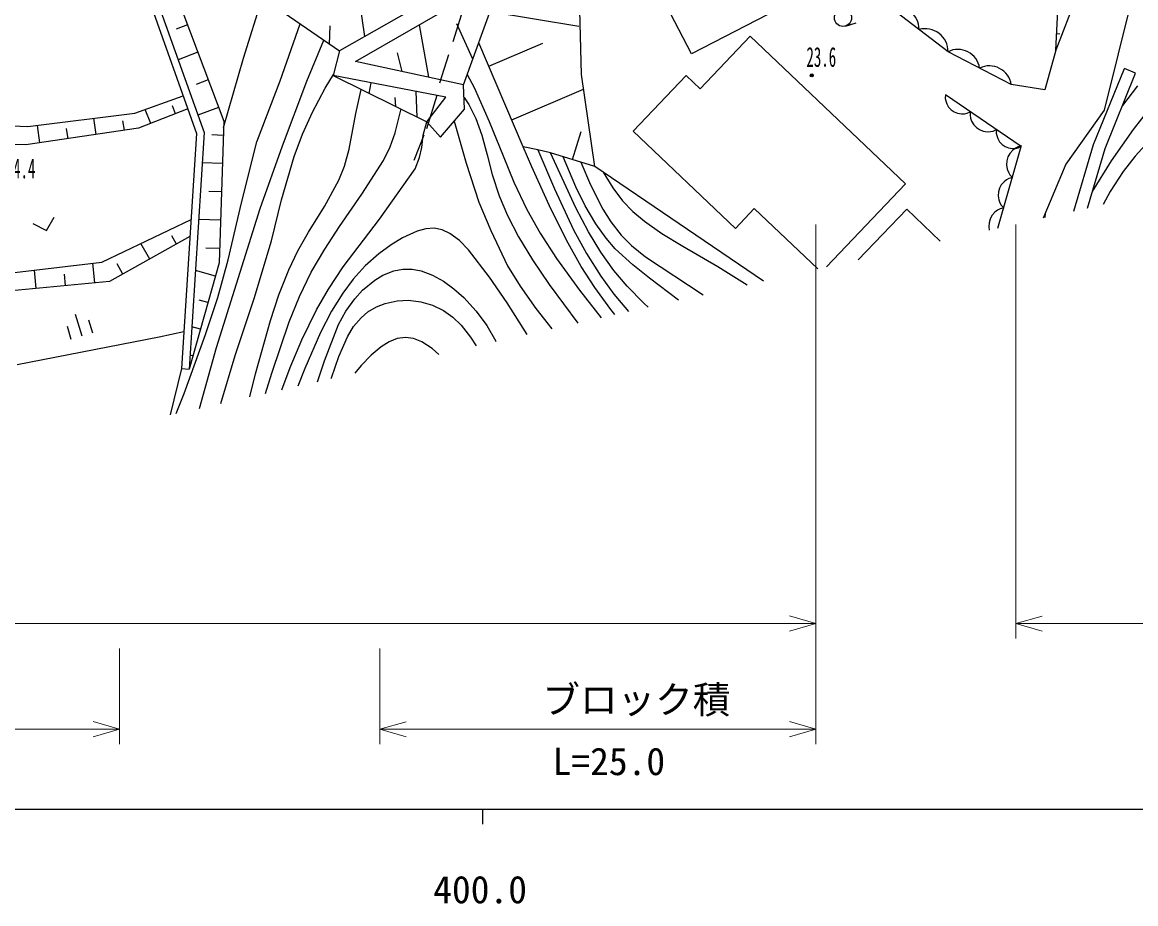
# Model space of a CAD drawing. Units: millimetres, scale not verified. Extents: x 40000 to 680000, y 20000 to 380000.
# Drawn here: x 437400 to 511424, y 198715 to 257356 of the extents above; entities that cross this region are included whole.
import ezdxf
from ezdxf.enums import TextEntityAlignment as Align

# ---------------------------------------------------------------- set-up
doc = ezdxf.new("R2010")
doc.units = ezdxf.units.MM
doc.header["$LTSCALE"] = 1000
for name, color, linetype, lineweight in [('M-BGD', 7, 'Continuous', 25), ('M-STR-HTXT', 7, 'Continuous', 13), ('M-TTL-BAND', 7, 'Continuous', 25)]:
    doc.layers.add(name, color=color, linetype=linetype, lineweight=lineweight)
doc.styles.add('ＭＳ ゴシック', font='')
doc.styles.get('ＭＳ ゴシック').set_extended_font_data('MS Gothic')

# ---------------------------------------------------------------- blocks, each defined once
blk = doc.blocks.new('BUHIN41011')
at = {"color": 7, "linetype": 'Continuous', "lineweight": 13}
blk.add_lwpolyline([(1097, 1453), (0, 0), (162, 1813)], dxfattribs=at)

msp = doc.modelspace()

# ---------------------------------------------------------------- linework, layer by layer
at = {"layer": 'M-BGD'}
for p, q in [((481896, 255247), (477830, 263100)), ((444845, 261581), (448983, 249960)), ((445453, 261365), (449489, 250031)), ((511845, 261615), (509327, 251512)), ((467893, 260820), (458497, 255452)), ((447127, 260559), (450793, 250775)), ((459561, 254754), (469349, 260386)), ((466732, 253200), (469349, 260386)), ((508044, 260533), (506119, 255508)), ((506119, 255508), (506327, 259871)), ((452109, 254973), (453515, 259499)), ((460166, 256406), (459773, 259114)), ((474577, 253891), (474440, 259146)), ((498945, 255396), (495104, 258348)), ((454465, 258217), (458497, 255452)), ((466717, 258238), (466032, 256058)), ((468509, 258081), (474398, 257106)), ((487697, 258251), (481896, 255247)), ((448389, 257191), (447622, 256903)), ((454556, 253458), (455884, 257244)), ((457833, 255907), (457870, 257122)), ((464423, 253700), (463801, 257193)), ((467353, 254906), (466293, 257242)), ((492126, 257103), (492845, 257318)), ((456322, 253441), (457454, 256167)), ((485795, 256432), (482467, 252936)), ((496126, 246597), (485795, 256432)), ((506171, 256599), (506387, 256589)), ((458497, 255452), (458073, 253804)), ((470706, 249074), (467743, 255976)), ((468408, 254427), (472005, 255972)), ((503151, 253209), (498945, 255396)), ((506119, 255508), (505380, 252858)), ((449076, 255358), (447767, 254867)), ((450779, 250345), (452109, 254973)), ((466732, 253200), (459561, 254754)), ((462650, 254084), (462356, 255314)), ((465733, 255185), (465131, 253303)), ((508627, 249219), (510667, 254276)), ((509383, 248956), (511409, 253977)), ((511409, 253977), (510667, 254276)), ((449763, 253525), (448959, 253223)), ((453003, 249409), (454556, 253458)), ((454697, 249138), (456322, 253441)), ((457544, 252970), (458093, 253882)), ((458073, 253804), (464297, 250730)), ((465560, 252368), (458073, 253804)), ((460467, 252622), (460591, 253321)), ((466804, 251577), (466732, 253200)), ((466984, 253891), (467435, 253018)), ((475457, 247763), (474577, 253891)), ((481542, 253817), (478011, 250107)), ((481542, 253817), (482467, 252936)), ((505380, 252858), (503151, 253209)), ((444885, 251315), (448096, 252452)), ((456702, 251373), (457544, 252970)), ((459572, 251282), (459940, 252882)), ((463656, 251046), (463576, 252748)), ((464968, 252481), (464277, 250265)), ((467435, 253018), (468445, 250759)), ((469940, 250858), (474718, 252909)), ((498773, 252525), (498760, 252293)), ((503818, 249096), (498778, 252522)), ((511532, 253136), (510537, 251817)), ((447584, 251266), (447378, 251796)), ((450450, 251691), (449080, 251178)), ((462224, 251754), (462192, 252349)), ((464297, 250730), (465560, 252368)), ((466770, 252353), (467082, 251885)), ((467082, 251885), (467547, 250961)), ((498760, 252293), (498792, 252126)), ((498792, 252126), (498857, 251937)), ((498857, 251937), (498988, 251703)), ((498988, 251703), (499164, 251535)), ((437770, 250412), (444885, 251315)), ((442318, 249889), (442157, 250969)), ((448404, 251586), (445125, 250308)), ((445945, 250627), (445581, 251561)), ((456036, 249916), (456702, 251373)), ((459139, 248919), (459572, 251282)), ((462198, 250005), (462569, 251510)), ((462569, 251510), (462590, 251573)), ((465202, 249705), (466804, 251577)), ((467547, 250961), (467949, 249843)), ((499164, 251535), (499362, 251400)), ((499362, 251400), (499583, 251298)), ((499583, 251298), (499849, 251262)), ((499849, 251262), (500049, 251271)), ((500049, 251271), (500216, 251303)), ((500216, 251303), (500427, 251401)), ((500427, 251401), (500413, 251157)), ((500413, 251157), (500447, 250982)), ((500447, 250982), (500515, 250783)), ((509327, 251512), (506772, 247910)), ((511272, 250220), (512387, 251634)), ((427975, 250870), (437770, 250412)), ((445125, 250308), (437640, 249191)), ((438575, 249330), (438402, 250493)), ((440447, 249609), (440346, 250282)), ((444189, 250168), (444096, 250791)), ((450793, 250775), (450485, 241359)), ((464061, 249841), (464293, 250732)), ((464297, 250730), (465202, 249705)), ((466111, 250768), (466908, 247985)), ((468445, 250759), (469363, 248461)), ((500515, 250783), (500652, 250537)), ((500652, 250537), (500837, 250361)), ((500837, 250361), (501046, 250219)), ((501046, 250219), (501278, 250112)), ((501942, 250118), (502164, 250220)), ((502164, 250220), (502151, 249988)), ((509824, 248135), (511272, 250220)), ((448983, 249960), (447995, 234311)), ((449489, 250031), (448494, 234279)), ((450762, 249833), (449992, 249859)), ((455465, 248426), (456036, 249916)), ((461858, 249062), (462198, 250005)), ((464106, 249851), (463421, 248152)), ((463961, 249034), (464061, 249841)), ((467949, 249843), (468298, 248535)), ((473984, 248220), (474561, 250081)), ((478011, 250107), (484808, 243637)), ((501278, 250112), (501557, 250074)), ((501557, 250074), (501767, 250084)), ((501767, 250084), (501942, 250118)), ((502151, 249988), (502183, 249821)), ((502183, 249821), (502247, 249632)), ((502247, 249632), (502378, 249398)), ((512739, 249928), (511398, 248455)), ((437640, 249191), (427900, 249423)), ((451964, 245345), (453003, 249409)), ((453226, 244960), (454697, 249138)), ((458822, 247780), (459139, 248919)), ((461414, 248165), (461858, 249062)), ((463816, 248354), (463961, 249034)), ((471280, 247745), (470706, 249074)), ((471681, 248878), (470706, 249074)), ((471681, 248878), (472781, 246276)), ((472511, 248677), (471681, 248878)), ((502265, 243647), (503818, 249096)), ((502378, 249398), (502554, 249229)), ((502554, 249229), (502753, 249095)), ((502753, 249095), (502974, 248993)), ((502974, 248993), (503240, 248957)), ((503246, 248853), (503046, 248635)), ((503240, 248957), (503440, 248966)), ((503421, 248986), (503246, 248853)), ((503584, 249077), (503421, 248986)), ((503440, 248966), (503606, 248998)), ((503832, 249144), (503584, 249077)), ((503606, 248998), (503818, 249096)), ((507318, 244787), (508627, 249219)), ((508212, 244989), (509383, 248956)), ((450701, 247950), (449360, 247994)), ((454635, 245546), (455465, 248426)), ((459981, 245911), (461414, 248165)), ((463521, 247602), (463816, 248354)), ((466908, 247985), (467753, 245378)), ((468298, 248535), (468633, 247232)), ((469363, 248461), (470087, 246713)), ((474193, 245016), (472511, 248677)), ((475457, 247763), (472511, 248677)), ((474212, 246417), (473365, 248412)), ((474541, 248047), (475187, 246538)), ((502859, 248140), (502829, 247874)), ((502931, 248394), (502859, 248140)), ((503046, 248635), (502931, 248394)), ((508541, 246106), (509824, 248135)), ((511398, 248455), (510600, 247424)), ((458456, 246842), (458822, 247780)), ((461145, 244263), (463521, 247602)), ((472429, 245181), (471280, 247745)), ((486673, 240130), (475457, 247763)), ((476026, 247375), (476656, 246347)), ((502829, 247874), (502884, 247584)), ((502884, 247584), (502962, 247378)), ((502962, 247378), (503053, 247215)), ((506772, 247910), (505273, 244326)), ((510600, 247424), (509732, 246097)), ((457502, 245091), (458456, 246842)), ((468633, 247232), (469108, 245807)), ((470087, 246713), (470955, 244897)), ((475187, 246538), (475999, 244914)), ((490872, 241077), (496126, 246597)), ((502479, 246543), (502369, 246312)), ((502669, 246751), (502479, 246543)), ((502836, 246878), (502669, 246751)), ((502992, 246964), (502836, 246878)), ((503228, 247028), (502992, 246964)), ((503053, 247215), (503228, 247028)), ((450639, 246067), (449800, 246095)), ((458498, 243768), (459981, 245911)), ((469108, 245807), (469661, 244501)), ((472781, 246276), (474056, 243550)), ((474827, 245147), (474212, 246417)), ((476656, 246347), (477313, 245468)), ((502300, 246070), (502271, 245816)), ((502271, 245816), (502323, 245539)), ((502369, 246312), (502300, 246070)), ((509732, 246097), (509249, 245223)), ((451099, 241559), (451964, 245345)), ((453960, 242819), (454635, 245546)), ((456427, 243383), (457502, 245091)), ((467753, 245378), (468547, 243497)), ((473584, 242850), (472429, 245181)), ((475526, 243943), (474827, 245147)), ((477313, 245468), (478000, 244759)), ((502323, 245539), (502399, 245343)), ((502399, 245343), (502485, 245187)), ((502485, 245187), (502653, 245008)), ((439018, 243492), (439530, 244397)), ((450303, 235709), (453226, 244960)), ((469661, 244501), (470389, 243078)), ((470955, 244897), (471833, 243321)), ((475036, 243424), (474193, 245016)), ((475999, 244914), (476524, 244074)), ((478000, 244759), (478762, 244119)), ((486065, 244958), (484808, 243637)), ((486065, 244958), (490282, 240944)), ((496208, 244922), (492968, 241550)), ((498433, 242783), (496208, 244922)), ((501867, 244500), (501752, 244258)), ((502066, 244718), (501867, 244500)), ((502242, 244851), (502066, 244718)), ((502405, 244942), (502242, 244851)), ((502653, 245008), (502405, 244942)), ((505410, 244357), (505416, 244623)), ((505416, 244623), (505419, 244675)), ((438093, 243967), (439018, 243492)), ((442698, 241395), (448622, 244239)), ((450577, 244184), (449122, 244232)), ((457508, 242270), (458498, 243768)), ((458729, 241081), (461145, 244263)), ((464224, 243611), (463643, 243451)), ((464790, 243649), (464224, 243611)), ((465308, 243547), (464790, 243649)), ((465822, 243310), (465308, 243547)), ((474056, 243550), (474911, 241973)), ((476217, 242984), (475526, 243943)), ((476524, 244074), (477212, 243193)), ((478762, 244119), (479919, 243312)), ((501680, 244004), (501650, 243738)), ((501650, 243738), (501691, 243518)), ((501752, 244258), (501680, 244004)), ((448550, 243102), (443198, 240105)), ((447658, 242603), (447347, 243158)), ((452810, 238989), (453960, 242819)), ((455730, 242158), (456427, 243383)), ((462687, 243009), (461924, 242552)), ((463643, 243451), (462687, 243009)), ((466467, 242831), (465822, 243310)), ((467068, 242218), (466467, 242831)), ((468547, 243497), (469659, 241159)), ((470389, 243078), (471313, 241546)), ((471833, 243321), (472906, 241632)), ((474565, 241110), (473584, 242850)), ((475860, 242070), (475036, 243424)), ((476826, 242293), (476217, 242984)), ((477212, 243193), (477909, 242500)), ((479919, 243312), (481318, 242469)), ((445874, 241604), (445293, 242641)), ((450515, 242301), (449608, 242330)), ((455132, 240893), (455730, 242158)), ((456611, 240721), (457508, 242270)), ((461924, 242552), (461096, 241953)), ((468472, 240398), (467068, 242218)), ((476736, 240842), (475860, 242070)), ((477993, 241208), (476826, 242293)), ((477909, 242500), (478838, 241750)), ((481318, 242469), (483636, 241116)), ((432394, 240188), (442698, 241395)), ((442222, 240014), (442100, 241325)), ((450485, 241359), (448494, 234279)), ((450394, 239055), (451099, 241559)), ((461096, 241953), (460200, 241152)), ((471313, 241546), (472439, 239901)), ((472906, 241632), (474439, 239529)), ((474911, 241973), (475861, 240457)), ((478838, 241750), (482659, 239225)), ((438319, 239651), (438205, 240868)), ((440270, 239833), (440200, 240591)), ((444090, 240605), (443704, 241294)), ((450236, 240474), (448909, 240847)), ((454467, 239221), (455132, 240893)), ((455827, 239105), (456611, 240721)), ((457758, 239608), (458729, 241081)), ((460200, 241152), (459401, 240273)), ((461367, 240521), (462113, 240822)), ((462113, 240822), (462691, 240932)), ((462691, 240932), (463324, 240926)), ((463324, 240926), (463909, 240813)), ((463909, 240813), (464676, 240527)), ((469659, 241159), (470492, 239791)), ((475460, 239709), (474565, 241110)), ((477617, 239790), (476736, 240842)), ((479094, 240324), (477993, 241208)), ((483636, 241116), (485585, 239885)), ((443198, 240105), (431488, 239015)), ((459401, 240273), (458704, 239336)), ((460028, 239535), (460836, 240201)), ((460836, 240201), (461367, 240521)), ((464676, 240527), (465410, 240121)), ((465410, 240121), (466092, 239628)), ((469645, 238698), (468472, 240398)), ((472439, 239901), (474327, 237345)), ((475861, 240457), (476721, 239273)), ((481033, 238858), (479094, 240324)), ((453895, 237510), (454467, 239221)), ((455145, 237436), (455827, 239105)), ((456965, 238219), (457758, 239608)), ((458704, 239336), (457965, 238134)), ((459500, 238961), (460028, 239535)), ((466092, 239628), (466755, 239047)), ((470492, 239791), (471532, 238307)), ((474439, 239529), (475894, 237699)), ((476522, 238247), (475460, 239709)), ((476721, 239273), (477696, 238105)), ((478713, 238660), (477617, 239790)), ((449738, 238704), (449169, 238864)), ((449589, 236581), (450394, 239055)), ((451554, 235193), (452810, 238989)), ((458907, 238135), (459500, 238961)), ((460372, 238083), (460954, 238429)), ((460954, 238429), (461516, 238653)), ((461516, 238653), (462317, 238831)), ((462317, 238831), (463086, 238867)), ((463086, 238867), (463899, 238766)), ((463899, 238766), (464678, 238534)), ((464678, 238534), (465399, 238181)), ((466755, 239047), (467575, 238146)), ((470965, 236587), (469645, 238698)), ((479001, 238399), (478713, 238660)), ((440922, 237928), (441352, 236490)), ((455995, 236239), (456965, 238219)), ((457965, 238134), (457229, 236712)), ((458424, 237257), (458907, 238135)), ((459427, 237109), (459928, 237703)), ((459928, 237703), (460372, 238083)), ((465399, 238181), (466014, 237745)), ((466014, 237745), (466588, 237195)), ((467575, 238146), (468279, 237172)), ((471532, 238307), (472601, 236956)), ((476805, 237904), (476522, 238247)), ((440375, 237138), (440633, 236276)), ((441812, 237568), (442070, 236705)), ((449241, 236934), (448672, 237094)), ((452911, 233976), (453895, 237510)), ((453987, 234002), (455145, 237436)), ((457484, 234826), (458424, 237257)), ((459014, 236434), (459427, 237109)), ((466588, 237195), (467208, 236408)), ((468279, 237172), (468892, 236142)), ((437068, 234586), (446509, 236431)), ((446509, 236431), (448151, 236782)), ((448154, 232667), (449589, 236581)), ((455206, 234390), (455995, 236239)), ((457229, 236712), (456188, 234332)), ((458439, 235115), (459014, 236434)), ((462330, 236318), (461784, 236100)), ((462885, 236395), (462330, 236318)), ((463405, 236319), (462885, 236395)), ((463953, 236102), (463405, 236319)), ((467208, 236408), (467569, 235821)), ((468892, 236142), (468902, 236121)), ((449176, 231671), (450303, 235709)), ((461254, 235772), (460590, 235219)), ((461784, 236100), (461254, 235772)), ((464653, 235648), (463953, 236102)), ((465090, 235261), (464653, 235648)), ((448743, 235164), (448629, 235196)), ((450594, 231991), (451554, 235193)), ((457020, 233441), (457484, 234826)), ((457961, 233711), (458439, 235115)), ((460590, 235219), (459925, 234531)), ((447995, 234311), (447229, 231232)), ((447995, 234311), (448494, 234279)), ((452527, 232427), (452911, 233976)), ((453578, 232665), (453987, 234002)), ((454646, 232905), (455206, 234390)), ((456188, 234332), (455723, 233148)), ((459925, 234531), (459510, 234003)), ((457940, 233648), (457961, 233711)), ((447624, 231321), (448154, 232667))]:
    msp.add_line(p, q, dxfattribs=at)
for centre, radius in [((491963, 257649), 570), ((489888, 253822), 100), ((489888, 253822), 60), ((489888, 253822), 20)]:
    msp.add_circle(centre, radius, dxfattribs=at)
for centre, radius, start, end in [((495502, 256879), 1522, 359.74747, 105.16351), ((497423, 255403), 1522, 359.74744, 105.16351), ((499595, 254077), 1470, 8.81738, 116.229), ((501698, 252984), 1470, 8.81738, 116.229)]:
    msp.add_arc(centre, radius, start, end, dxfattribs=at)
at = {"layer": 'M-STR-HTXT'}
for p, q in [((490147, 216356), (490147, 243894)), ((503459, 243894), (503459, 216356)), ((325399, 217356), (490147, 217356)), ((503459, 217356), (566999, 217356)), ((490147, 209327), (490147, 216356)), ((443853, 209327), (443853, 215706)), ((461182, 215706), (461182, 209327)), ((423086, 210327), (443853, 210327)), ((461182, 210327), (490147, 210327))]:
    msp.add_line(p, q, dxfattribs=at)
for points in [[(505209, 216853), (503459, 217356), (505209, 217855)], [(442103, 210830), (443853, 210327), (442103, 209828)], [(462932, 209824), (461182, 210327), (462932, 210825)], [(488397, 210830), (490147, 210327), (488397, 209828)]]:
    msp.add_lwpolyline(points, dxfattribs=at)
at = {"layer": 'M-TTL-BAND'}
for p, q in [((40000, 205000), (579000, 205000)), ((468000, 205000), (468000, 204000))]:
    msp.add_line(p, q, dxfattribs=at)

# ---------------------------------------------------------------- block references
at = {"layer": 'M-STR-HTXT', "rotation": 111}
msp.add_blockref('BUHIN41011', (490147, 217356), dxfattribs=at)

# ---------------------------------------------------------------- texts
at = {"layer": 'M-BGD', "style": 'ＭＳ ゴシック', "width": 0.55}
for s, p in [('23.6', (489533, 253992)), ('24.4', (436297, 246570))]:
    msp.add_text(s, height=1320, dxfattribs=at).set_placement(p, align=Align.BOTTOM_LEFT)
at = {"layer": 'M-STR-HTXT', "style": 'ＭＳ ゴシック'}
for s, p in [('ブロック積', (471977, 210827)), ('L=25.0', (472657, 206722))]:
    msp.add_text(s, height=1833, dxfattribs=at).set_placement(p, align=Align.BOTTOM_LEFT)
at = {"layer": 'M-TTL-BAND', "style": 'ＭＳ ゴシック'}
msp.add_text('400.0', height=1833, dxfattribs=at).set_placement((464719, 198195), align=Align.BOTTOM_LEFT)

doc.saveas('drawing.dxf')
